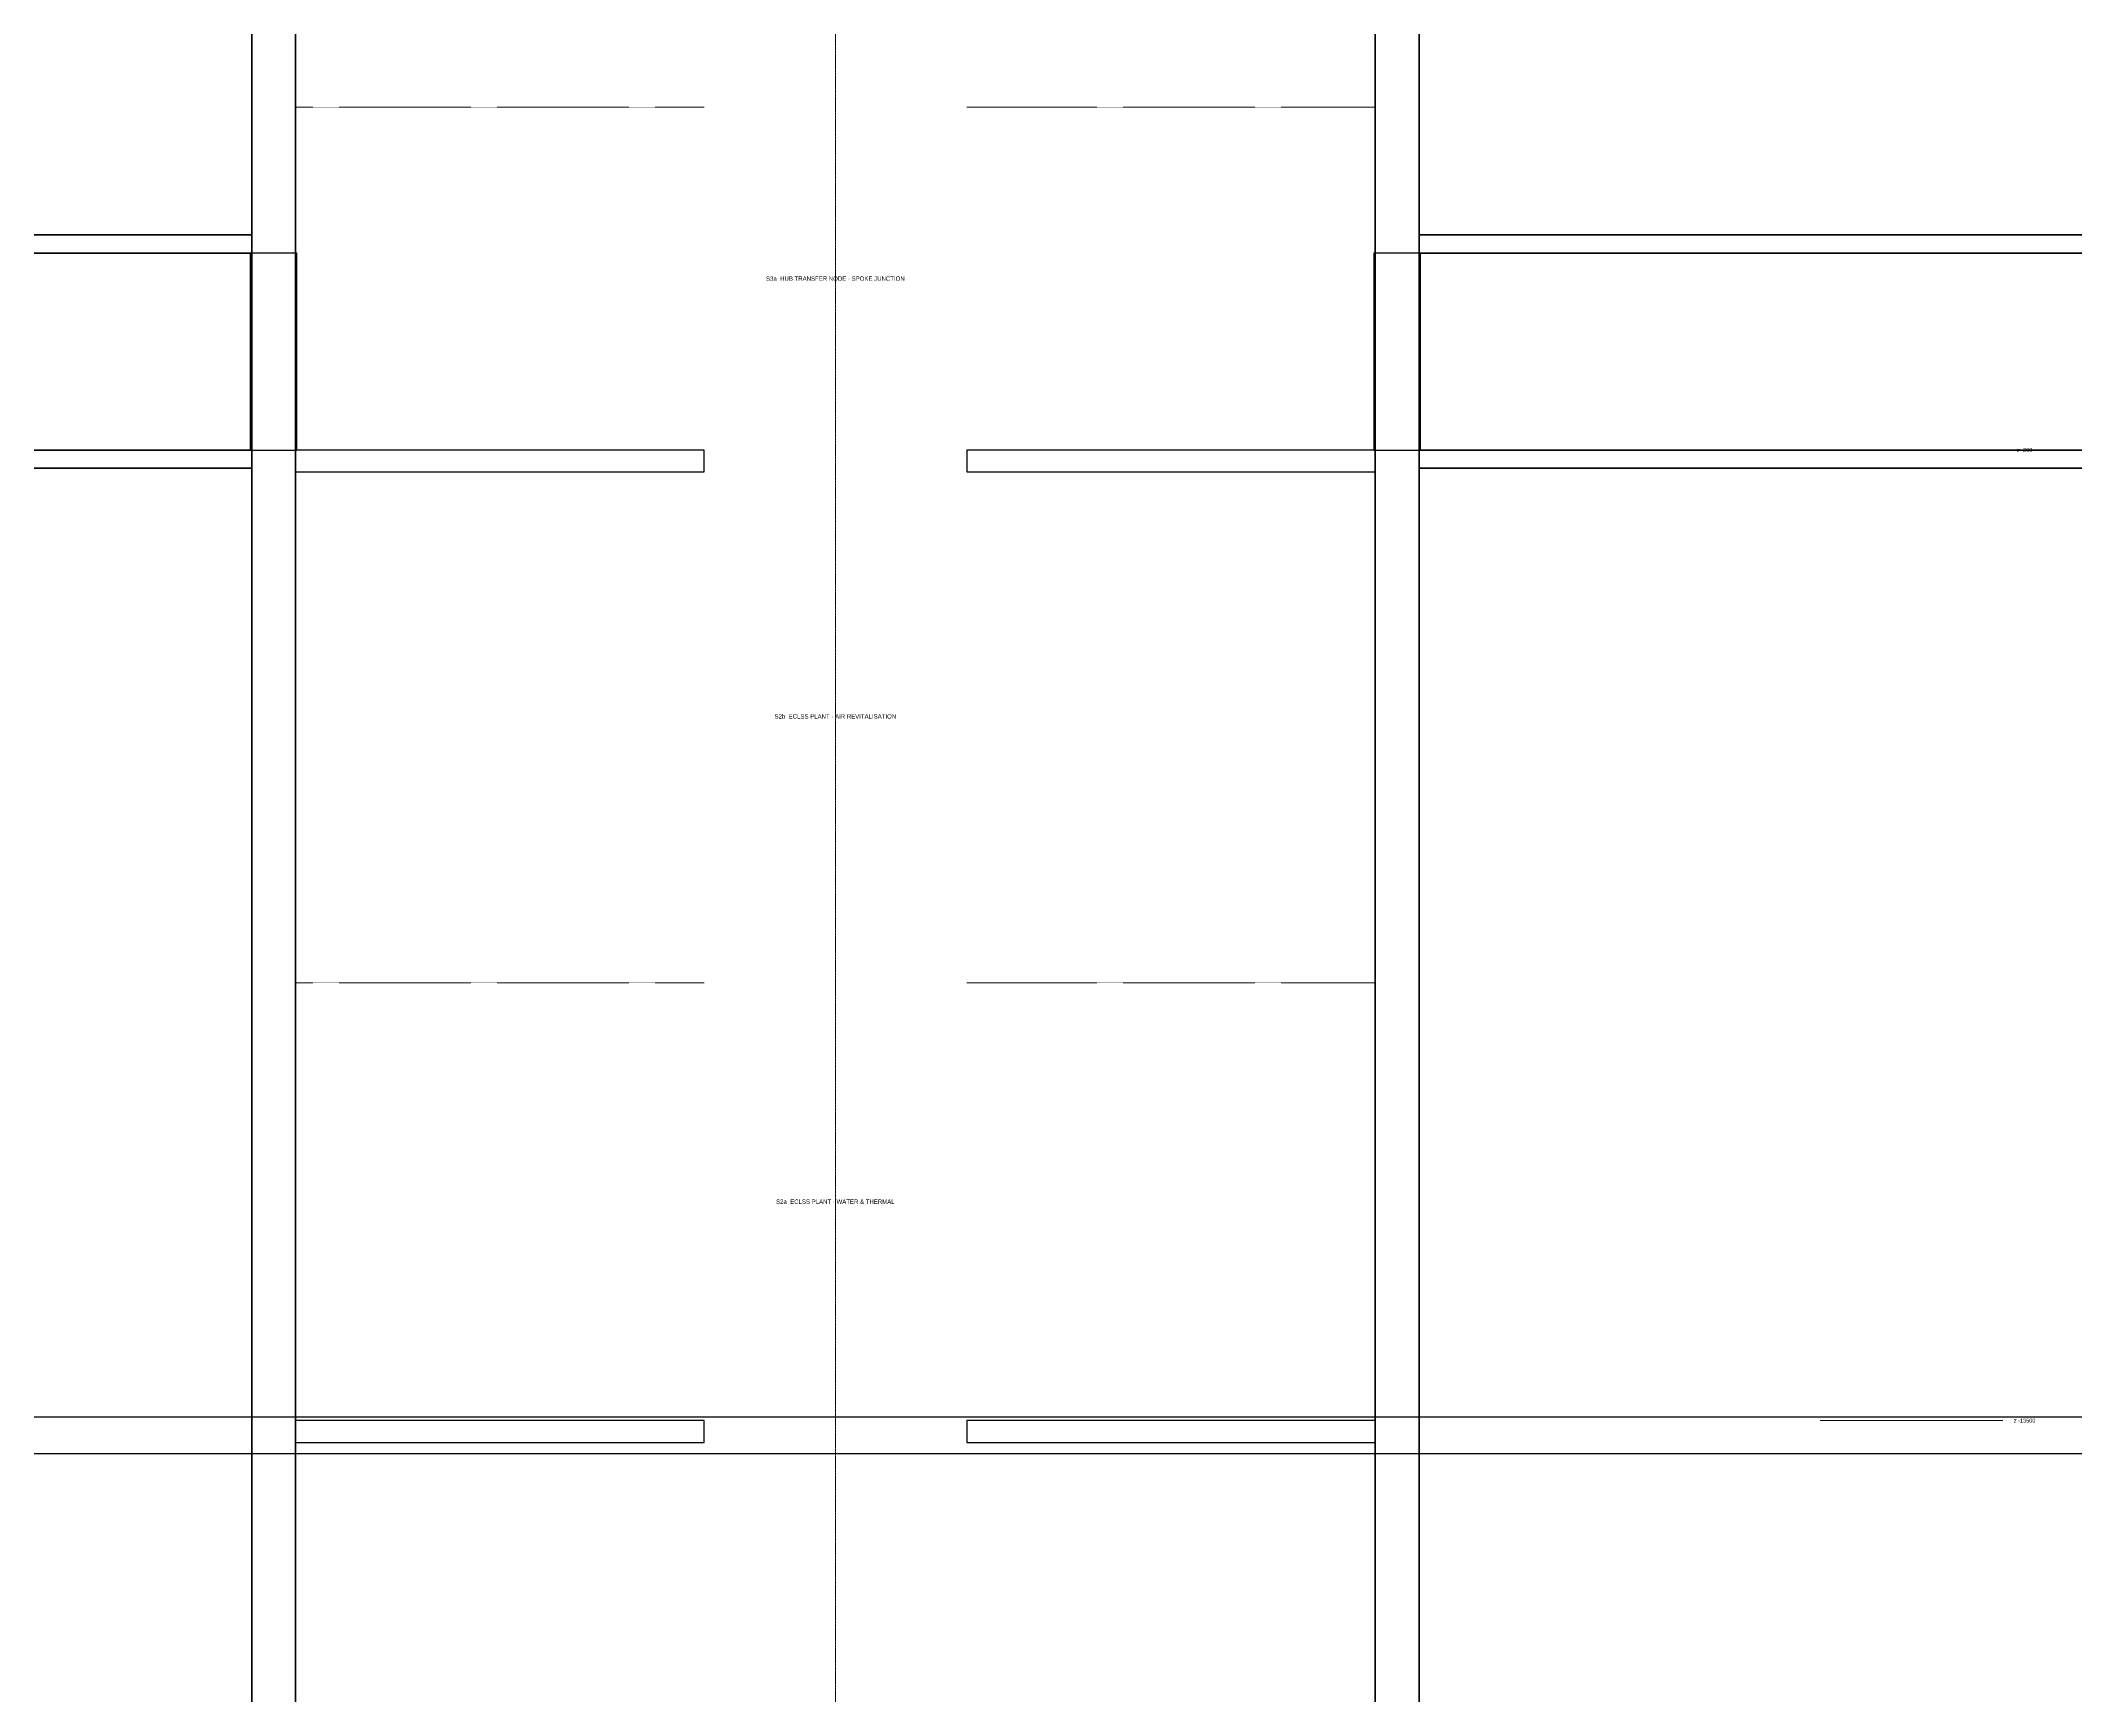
# Model space of a CAD drawing. Header units: millimetres. Extents: x 0 to 89200, y -40000 to 41000.
# Drawn here: x 33708 to 61595, y -17265 to 5410 of the extents above; entities that cross this region are included whole.
import ezdxf
from ezdxf.enums import TextEntityAlignment as Align

# ---------------------------------------------------------------- set-up
doc = ezdxf.new("R2010")
doc.units = ezdxf.units.MM
doc.linetypes.add('CENTER', pattern=[5.08, 3.175, -0.635, 0.635, -0.635])
doc.linetypes.add('DASHED', pattern=[1.524, 1.27, -0.254])
for name, color, linetype, lineweight in [('A-ANNO-DIMS', 2, 'CONTINUOUS', 18), ('A-ANNO-NOTE', 7, 'CONTINUOUS', 18), ('A-CNTR', 9, 'CENTER', 13), ('A-POCHE', 7, 'CONTINUOUS', 50), ('A-WALL-PRHU', 7, 'CONTINUOUS', 70), ('S-STRC', 7, 'CONTINUOUS', 25), ('S-STRC-HIDN', 8, 'DASHED', 18)]:
    doc.layers.add(name, color=color, linetype=linetype, lineweight=lineweight)
doc.layers.add('A-VOID', color=7, linetype='CONTINUOUS')
doc.styles.add('OpenSansCondensed-Light', font='OpenSansCondensed-Light.ttf')
doc.dimstyles.new('EZDXF', dxfattribs={"dimtxt": 0.25, "dimasz": 0.175, "dimexe": 0.375, "dimexo": 0.125, "dimgap": 0.1, "dimtad": 1, "dimlfac": 100, "dimzin": 12, "dimdsep": 46, "dimtxsty": 'OpenSansCondensed-Light', "dimblk": 'ARCHTICK', "dimcen": 2.5, "dimazin": 3, "dimtfac": 0.5, "dimtmove": 2, "dimatfit": 3})

# ---------------------------------------------------------------- blocks, each defined once
blk = doc.blocks.new('_ARCHTICK')
at = {"color": 0, "linetype": 'BYBLOCK', "const_width": 0.15}
blk.add_lwpolyline([(-0.5, -0.5), (0.5, 0.5)], dxfattribs=at)

msp = doc.modelspace()

# ---------------------------------------------------------------- linework, layer by layer
at = {"layer": 'A-ANNO-DIMS'}
for p, q in [((58100, -200), (60600, -200)), ((58100, -13500), (60600, -13500))]:
    msp.add_line(p, q, dxfattribs=at)
at = {"layer": 'A-CNTR'}
msp.add_line((44600, -40000), (44600, 41000), dxfattribs=at)
at = {"layer": 'A-POCHE'}
for points in [[(36600, -26000), (37200, -26000), (37200, 30000), (36600, 30000)], [(52000, -26000), (52600, -26000), (52600, 30000), (52000, 30000)]]:
    msp.add_lwpolyline(points, close=True, dxfattribs=at)
at = {"layer": 'A-VOID'}
for points in [[(36580, -200), (37220, -200), (37220, 2500), (36580, 2500)], [(51980, -200), (52620, -200), (52620, 2500), (51980, 2500)]]:
    msp.add_lwpolyline(points, close=True, dxfattribs=at)
at = {"layer": 'A-WALL-PRHU'}
for points in [[(9200, 2500), (36600, 2500), (36600, 2750), (9200, 2750)], [(52600, 2500), (80000, 2500), (80000, 2750), (52600, 2750)], [(9200, -450), (36600, -450), (36600, -200), (9200, -200)], [(52600, -450), (80000, -450), (80000, -200), (52600, -200)]]:
    msp.add_lwpolyline(points, close=True, dxfattribs=at)
at = {"layer": 'S-STRC'}
for points in [[(37200, -500), (42800, -500), (42800, -200), (37200, -200)], [(46400, -500), (52000, -500), (52000, -200), (46400, -200)], [(37200, -13800), (42800, -13800), (42800, -13500), (37200, -13500)], [(46400, -13800), (52000, -13800), (52000, -13500), (46400, -13500)]]:
    msp.add_lwpolyline(points, close=True, dxfattribs=at)
at = {"layer": 'S-STRC-HIDN'}
for p, q in [((42800, 4500), (37200, 4500)), ((46400, 4500), (52000, 4500)), ((42800, -7500), (37200, -7500)), ((46400, -7500), (52000, -7500))]:
    msp.add_line(p, q, dxfattribs=at)

# ---------------------------------------------------------------- texts
at = {"layer": 'A-ANNO-NOTE'}
for s, height, p in [('S3a  HUB TRANSFER NODE · SPOKE JUNCTION', 60, (44600, 2150)), ('z -200', 55, (60900, -200)), ('S2b  ECLSS PLANT · AIR REVITALISATION', 60, (44600, -3850)), ('S2a  ECLSS PLANT · WATER & THERMAL', 60, (44600, -10500)), ('z -13500', 55, (60900, -13500))]:
    msp.add_text(s, height=height, dxfattribs=at).set_placement(p, align=Align.MIDDLE_CENTER)

# ---------------------------------------------------------------- dimensions: what is measured, and where the dimension line sits
at = {"layer": 'A-ANNO-DIMS'}
for base, p1, p2 in [((0, -13950), (0, -4600), (89200, -4600)), ((9200, -13450), (9200, -4600), (36600, -4600)), ((36600, -13450), (36600, -4600), (52600, -4600)), ((52600, -13450), (52600, -4600), (80000, -4600))]:
    msp.add_linear_dim(base=base, p1=p1, p2=p2, dimstyle='EZDXF', dxfattribs=at).render()

doc.saveas('drawing.dxf')
